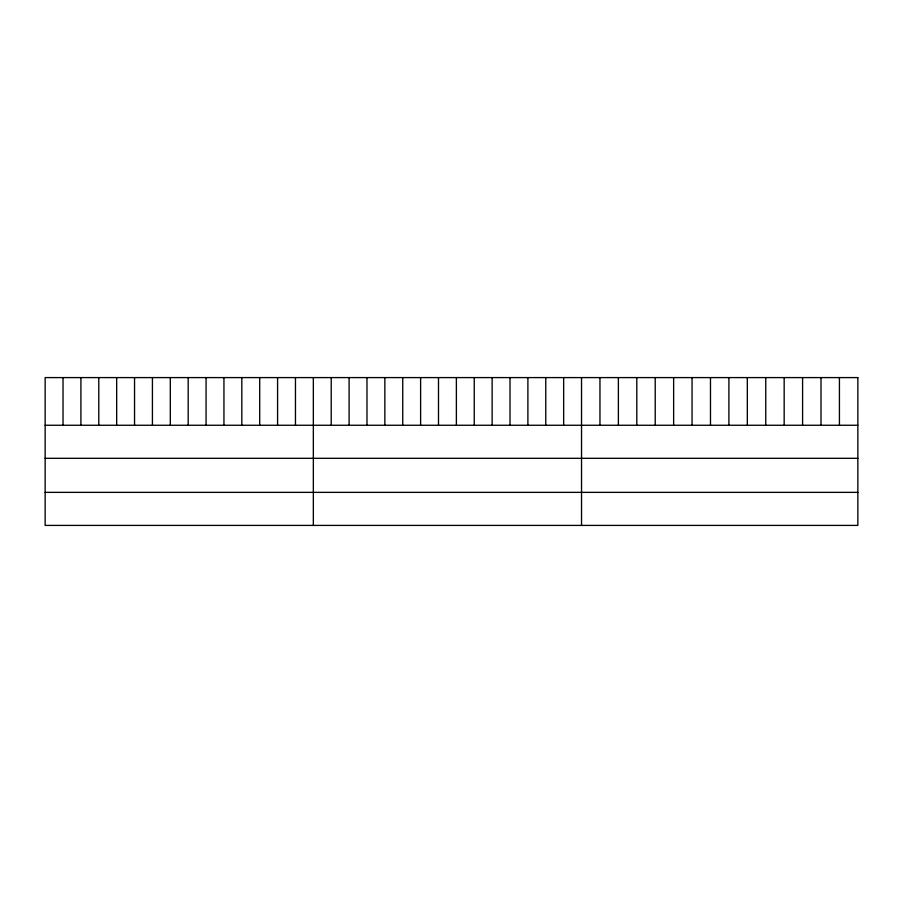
<?xml version="1.0" encoding="UTF-8"?>
<svg xmlns="http://www.w3.org/2000/svg" width="903" height="903" viewBox="0 0 903 903"><rect width="100%" height="100%" fill="white"/><g stroke="black" fill="none" stroke-linecap="round" stroke-linejoin="round"><path stroke-width="1.35" d="M45.15 425.257L857.85 425.257M45.15 458.306L857.85 458.306M45.15 492.361L857.85 492.361M839.429 377.589L839.429 425.257M821.008 377.589L821.008 425.257M802.586 377.589L802.586 425.257M784.165 377.589L784.165 425.257M765.744 377.589L765.744 425.257M747.323 377.589L747.323 425.257M728.902 377.589L728.902 425.257M710.48 377.589L710.48 425.257M692.059 377.589L692.059 425.257M673.638 377.589L673.638 425.257M655.217 377.589L655.217 425.257M636.796 377.589L636.796 425.257M618.374 377.589L618.374 425.257M599.953 377.589L599.953 425.257M581.532 377.589L581.532 525.411M563.653 377.589L563.653 425.257M545.773 377.589L545.773 425.257M527.894 377.589L527.894 425.257M510.014 377.589L510.014 425.257M492.135 377.589L492.135 425.257M474.256 377.589L474.256 425.257M456.376 377.589L456.376 425.257M438.497 377.589L438.497 425.257M420.617 377.589L420.617 425.257M402.738 377.589L402.738 425.257M384.859 377.589L384.859 425.257M366.979 377.589L366.979 425.257M349.1 377.589L349.1 425.257M331.22 377.589L331.22 425.257M313.341 377.589L313.341 525.411M295.462 377.589L295.462 425.257M277.582 377.589L277.582 425.257M259.703 377.589L259.703 425.257M241.823 377.589L241.823 425.257M223.944 377.589L223.944 425.257M206.065 377.589L206.065 425.257M188.185 377.589L188.185 425.257M170.306 377.589L170.306 425.257M152.426 377.589L152.426 425.257M134.547 377.589L134.547 425.257M116.668 377.589L116.668 425.257M98.788 377.589L98.788 425.257M80.909 377.589L80.909 425.257M63.029 377.589L63.029 425.257M857.85 377.589L45.15 377.589L45.15 525.411L857.85 525.411L857.85 377.589"/></g></svg>
